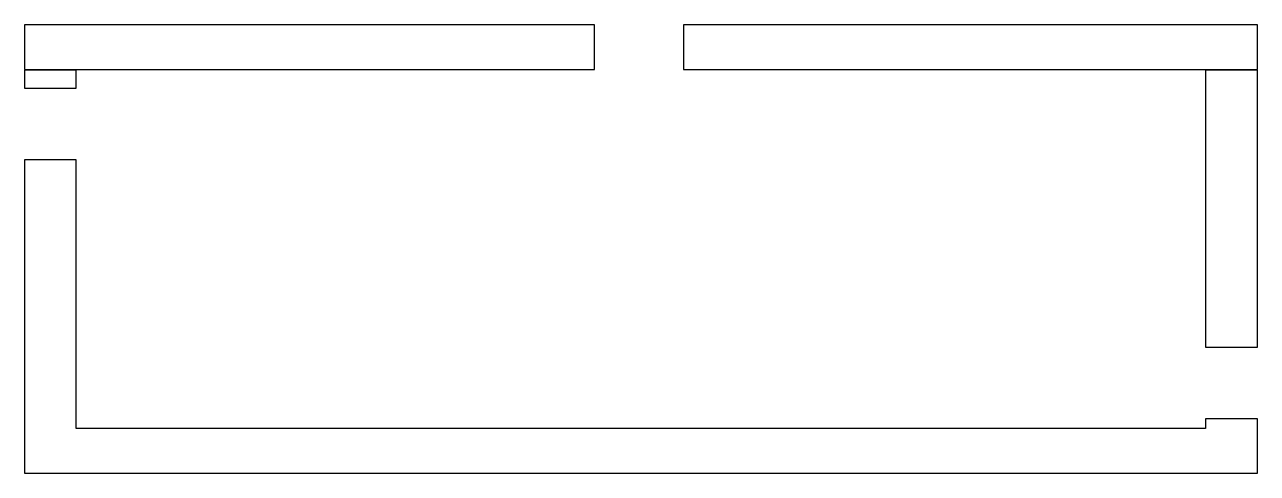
# Model space of a CAD drawing. Header units: inches. Extents: x -5713 to 1173, y -1252 to 1252.
import ezdxf

# ---------------------------------------------------------------- set-up
doc = ezdxf.new("R2010")
doc.units = ezdxf.units.IN
doc.header["$MEASUREMENT"] = 0
doc.layers.add('SectionCutEdges', color=7, linetype='Continuous')

msp = doc.modelspace()

# ---------------------------------------------------------------- linework, layer by layer
at = {"layer": 'SectionCutEdges'}
for p, q in [((-2529.7, 1251.6), (-5712.8, 1251.6)), ((-5712.8, 1251.6), (-5712.8, 1001.6)), ((-2529.7, 1001.6), (-2529.7, 1251.6)), ((1173.2, 1251.6), (-2032.9, 1251.6)), ((-2032.9, 1251.6), (-2032.9, 1001.6)), ((1173.2, 1001.6), (1173.2, 1251.6)), ((-5712.8, 1001.6), (-2529.7, 1001.6)), ((-5712.8, 998.4), (-5712.8, 898.3)), ((-5424.1, 998.4), (-5712.8, 998.4)), ((-5424.1, 897.8), (-5424.1, 998.4)), ((-2032.9, 1001.6), (1173.2, 1001.6)), ((1173.2, 998.4), (884.5, 998.4)), ((884.5, 998.4), (884.5, -547)), ((1173.2, -547), (1173.2, 998.4)), ((-5712.8, 898.3), (-5424.1, 897.8)), ((-5712.8, 498.3), (-5712.8, -1251.6)), ((-5424.1, 497.8), (-5712.8, 498.3)), ((-5424.1, -1001.6), (-5424.1, 497.8)), ((884.5, -547), (1173.2, -547)), ((884.5, -947), (884.5, -1001.6)), ((1173.2, -947), (884.5, -947)), ((1173.2, -1251.6), (1173.2, -947)), ((884.5, -1001.6), (-5424.1, -1001.6)), ((-5712.8, -1251.6), (1173.2, -1251.6))]:
    msp.add_line(p, q, dxfattribs=at)

doc.saveas('drawing.dxf')
